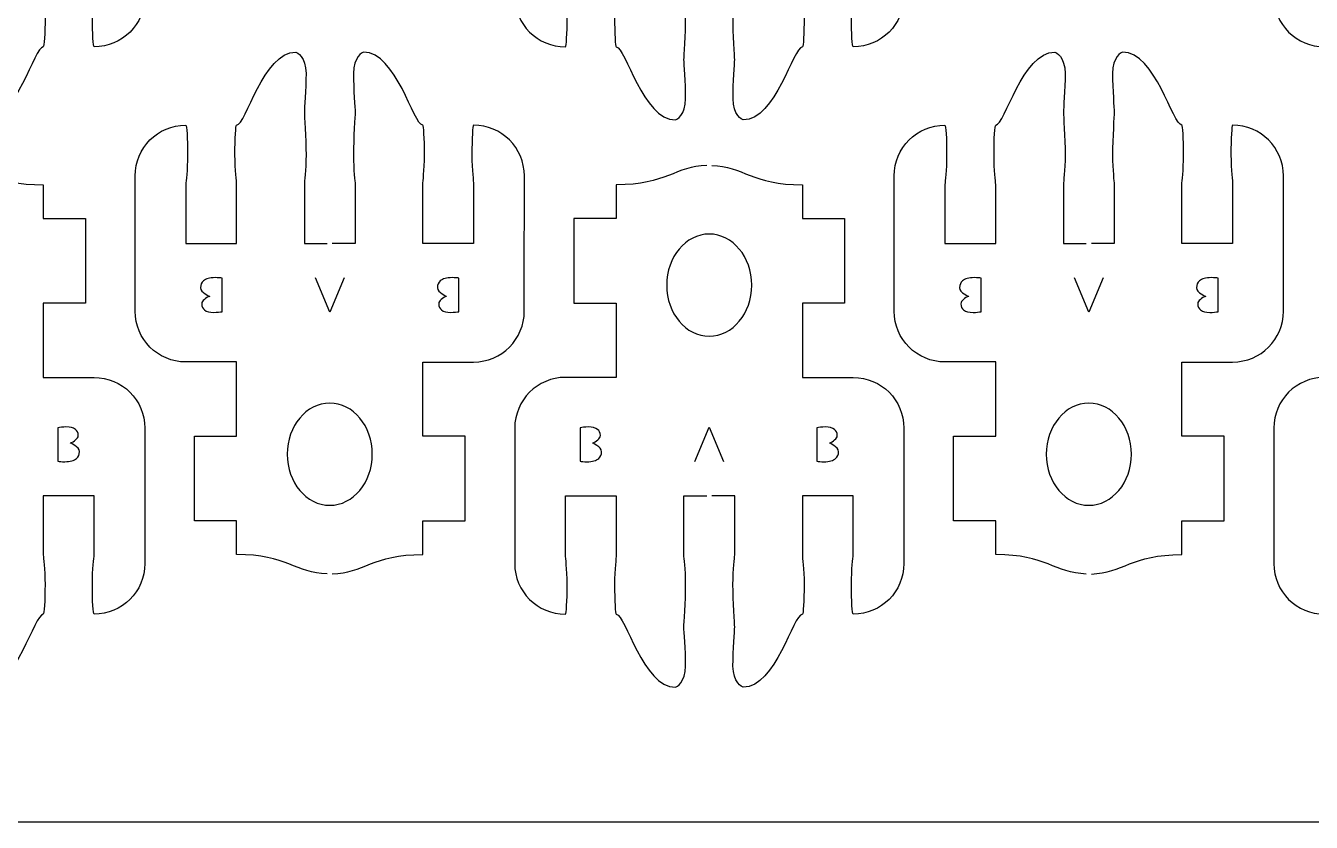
# Model space of a CAD drawing. Extents: x 0 to 300, y 0 to 300.
# Drawn here: x 76 to 151.9, y 0.1 to 47.2 of the extents above; entities that cross this region are included whole.
import ezdxf

# ---------------------------------------------------------------- set-up
doc = ezdxf.new("R2010")
doc.units = 0
doc.header["$MEASUREMENT"] = 0
doc.layers.add('DEFAULT', color=7, linetype='CONTINUOUS')

msp = doc.modelspace()

# ---------------------------------------------------------------- linework, layer by layer
at = {"layer": 'DEFAULT', "color": 250}
for points in [[(94.777, 32.281), (93.939, 30.26), (93.086, 32.281)], [(139.631, 32.28), (138.793, 30.259), (137.94, 32.28)], [(115.511, 21.433), (116.349, 23.454), (117.202, 21.433)]]:
    msp.add_lwpolyline(points, dxfattribs=at)
at = {"layer": 'DEFAULT', "color": 1}
msp.add_lwpolyline([(294.852, 0.101), (5.151, 0.101)], dxfattribs=at)
for points, knots in [([(71.653, 72.472), (73.505, 72.416), (74.042, 71.322), (77.005, 71.322), (77.005, 70.655), (77.005, 69.989), (77.005, 69.322), (77.837, 69.322), (78.67, 69.322), (79.503, 69.322), (79.503, 67.654), (79.503, 65.987), (79.503, 64.32), (78.67, 64.321), (77.837, 64.322), (77.005, 64.323), (77.005, 62.861), (77.005, 61.4), (77.005, 59.938), (78.006, 59.938), (79.006, 59.938), (80.007, 59.938), (81.665, 59.938), (83.006, 58.597), (83.006, 56.939), (83.006, 54.272), (83.006, 51.605), (83.006, 48.938), (83.006, 47.28), (81.665, 45.94), (80.007, 45.94), (79.951, 45.94), (79.905, 46.723), (79.905, 47.69), (79.905, 48.656), (80.007, 49.263), (80.007, 49.439), (80.007, 50.606), (80.007, 51.772), (80.007, 52.939), (79.006, 52.939), (78.006, 52.939), (77.005, 52.939), (77.005, 51.772), (77.005, 50.606), (77.005, 49.439), (77.005, 49.263), (77.107, 48.656), (77.107, 47.69), (77.107, 46.723), (77.061, 45.94), (77.005, 45.94), (76.465, 45.94), (75.442, 41.625), (73.505, 41.625), (73.449, 41.625), (72.906, 41.911), (72.906, 42.878), (72.906, 43.844), (73.004, 44.941), (73.004, 45.192), (73.004, 45.337), (72.906, 46.723), (72.906, 47.69), (72.906, 48.656), (73.004, 49.266), (73.004, 49.439), (73.004, 50.606), (73.004, 51.772), (73.004, 52.939), (72.554, 52.939), (72.104, 52.939), (71.653, 52.939)], [0, 0, 0, 0, 1, 1, 1, 6.67, 6.67, 6.67, 13.75, 13.75, 13.75, 27.93, 27.93, 27.93, 35.010007, 35.010007, 35.010007, 47.440007, 47.440007, 47.440007, 55.950007, 55.950007, 55.950007, 56.950007, 56.950007, 56.950007, 79.630007, 79.630007, 79.630007, 80.630007, 80.630007, 80.630007, 81.630007, 81.630007, 81.630007, 82.630007, 82.630007, 82.630007, 92.550007, 92.550007, 92.550007, 101.060007, 101.060007, 101.060007, 110.980007, 110.980007, 110.980007, 111.980007, 111.980007, 111.980007, 112.980007, 112.980007, 112.980007, 113.980007, 113.980007, 113.980007, 114.980007, 114.980007, 114.980007, 115.980007, 115.980007, 115.980007, 116.980007, 116.980007, 116.980007, 117.980007, 117.980007, 117.980007, 127.900007, 127.900007, 127.900007, 131.730007, 131.730007, 131.730007, 131.730007]), ([(116.207, 72.472), (114.359, 72.415), (113.819, 71.322), (110.859, 71.322), (110.859, 70.655), (110.859, 69.988), (110.859, 69.321), (110.026, 69.321), (109.192, 69.321), (108.358, 69.321), (108.358, 67.655), (108.358, 65.989), (108.358, 64.322), (109.193, 64.321), (110.028, 64.32), (110.863, 64.319), (110.862, 62.86), (110.86, 61.4), (110.859, 59.941), (109.86, 59.941), (108.86, 59.941), (107.861, 59.941), (106.203, 59.941), (104.862, 58.597), (104.862, 56.939), (104.861, 54.272), (104.86, 51.605), (104.859, 48.938), (104.859, 47.28), (106.203, 45.939), (107.861, 45.939), (107.914, 45.939), (107.959, 46.722), (107.959, 47.689), (107.959, 48.656), (107.861, 49.262), (107.861, 49.439), (107.861, 50.605), (107.861, 51.772), (107.861, 52.938), (108.86, 52.938), (109.86, 52.938), (110.859, 52.938), (110.859, 51.772), (110.859, 50.605), (110.859, 49.439), (110.859, 49.262), (110.761, 48.656), (110.761, 47.689), (110.761, 46.722), (110.803, 45.939), (110.859, 45.939), (111.403, 45.939), (112.426, 41.625), (114.362, 41.625), (114.419, 41.625), (114.959, 41.91), (114.959, 42.877), (114.959, 43.844), (114.86, 44.941), (114.86, 45.191), (114.86, 45.336), (114.959, 46.722), (114.959, 47.689), (114.959, 48.656), (114.86, 49.266), (114.86, 49.439), (114.86, 50.605), (114.86, 51.772), (114.86, 52.938), (115.309, 52.938), (115.758, 52.938), (116.207, 52.938)], [0, 0, 0, 0, 1, 1, 1, 6.67, 6.67, 6.67, 13.76, 13.76, 13.76, 27.93, 27.93, 27.93, 35.030007, 35.030007, 35.030007, 47.440011, 47.440011, 47.440011, 55.940011, 55.940011, 55.940011, 56.940011, 56.940011, 56.940011, 79.620013, 79.620013, 79.620013, 80.620013, 80.620013, 80.620013, 81.620013, 81.620013, 81.620013, 82.620013, 82.620013, 82.620013, 92.540013, 92.540013, 92.540013, 101.040013, 101.040013, 101.040013, 110.960013, 110.960013, 110.960013, 111.960013, 111.960013, 111.960013, 112.960013, 112.960013, 112.960013, 113.960013, 113.960013, 113.960013, 114.960013, 114.960013, 114.960013, 115.960013, 115.960013, 115.960013, 116.960013, 116.960013, 116.960013, 117.960013, 117.960013, 117.960013, 127.880013, 127.880013, 127.880013, 131.700013, 131.700013, 131.700013, 131.700013]), ([(116.507, 72.472), (118.359, 72.415), (118.896, 71.322), (121.859, 71.322), (121.859, 70.655), (121.859, 69.988), (121.859, 69.321), (122.691, 69.321), (123.524, 69.321), (124.357, 69.321), (124.357, 67.654), (124.357, 65.986), (124.357, 64.319), (123.524, 64.32), (122.691, 64.321), (121.859, 64.322), (121.859, 62.861), (121.859, 61.399), (121.859, 59.937), (122.86, 59.937), (123.86, 59.937), (124.861, 59.937), (126.519, 59.937), (127.86, 58.597), (127.86, 56.939), (127.86, 54.272), (127.86, 51.605), (127.86, 48.938), (127.86, 47.28), (126.519, 45.939), (124.861, 45.939), (124.805, 45.939), (124.759, 46.722), (124.759, 47.689), (124.759, 48.656), (124.861, 49.262), (124.861, 49.439), (124.861, 50.605), (124.861, 51.772), (124.861, 52.938), (123.86, 52.938), (122.86, 52.938), (121.859, 52.938), (121.859, 51.772), (121.859, 50.605), (121.859, 49.439), (121.859, 49.262), (121.961, 48.656), (121.961, 47.689), (121.961, 46.722), (121.915, 45.939), (121.859, 45.939), (121.319, 45.939), (120.296, 41.625), (118.359, 41.625), (118.303, 41.625), (117.76, 41.91), (117.76, 42.877), (117.76, 43.844), (117.858, 44.941), (117.858, 45.191), (117.858, 45.336), (117.76, 46.722), (117.76, 47.689), (117.76, 48.656), (117.858, 49.266), (117.858, 49.439), (117.858, 50.605), (117.858, 51.772), (117.858, 52.938), (117.408, 52.938), (116.958, 52.938), (116.507, 52.938)], [0, 0, 0, 0, 1, 1, 1, 6.67, 6.67, 6.67, 13.75, 13.75, 13.75, 27.93, 27.93, 27.93, 35.010007, 35.010007, 35.010007, 47.440007, 47.440007, 47.440007, 55.950007, 55.950007, 55.950007, 56.950007, 56.950007, 56.950007, 79.630007, 79.630007, 79.630007, 80.630007, 80.630007, 80.630007, 81.630007, 81.630007, 81.630007, 82.630007, 82.630007, 82.630007, 92.550007, 92.550007, 92.550007, 101.060007, 101.060007, 101.060007, 110.980007, 110.980007, 110.980007, 111.980007, 111.980007, 111.980007, 112.980007, 112.980007, 112.980007, 113.980007, 113.980007, 113.980007, 114.980007, 114.980007, 114.980007, 115.980007, 115.980007, 115.980007, 116.980007, 116.980007, 116.980007, 117.980007, 117.980007, 117.980007, 127.900007, 127.900007, 127.900007, 131.730007, 131.730007, 131.730007, 131.730007]), ([(161.061, 72.471), (159.213, 72.415), (158.673, 71.321), (155.713, 71.321), (155.713, 70.654), (155.713, 69.988), (155.713, 69.321), (154.88, 69.321), (154.046, 69.321), (153.212, 69.321), (153.212, 67.654), (153.212, 65.988), (153.212, 64.322), (154.047, 64.321), (154.882, 64.32), (155.717, 64.318), (155.716, 62.859), (155.714, 61.4), (155.713, 59.94), (154.714, 59.94), (153.714, 59.94), (152.715, 59.94), (151.057, 59.94), (149.716, 58.596), (149.716, 56.938), (149.715, 54.271), (149.714, 51.604), (149.713, 48.937), (149.713, 47.279), (151.057, 45.939), (152.715, 45.939), (152.768, 45.939), (152.813, 46.722), (152.813, 47.688), (152.813, 48.655), (152.715, 49.262), (152.715, 49.438), (152.715, 50.605), (152.715, 51.771), (152.715, 52.938), (153.714, 52.938), (154.714, 52.938), (155.713, 52.938), (155.713, 51.771), (155.713, 50.605), (155.713, 49.438), (155.713, 49.262), (155.615, 48.655), (155.615, 47.688), (155.615, 46.722), (155.657, 45.939), (155.713, 45.939), (156.257, 45.939), (157.28, 41.624), (159.216, 41.624), (159.273, 41.624), (159.813, 41.91), (159.813, 42.877), (159.813, 43.843), (159.714, 44.94), (159.714, 45.191), (159.714, 45.335), (159.813, 46.722), (159.813, 47.688), (159.813, 48.655), (159.714, 49.265), (159.714, 49.438), (159.714, 50.605), (159.714, 51.771), (159.714, 52.938), (160.163, 52.938), (160.612, 52.938), (161.061, 52.938)], [0, 0, 0, 0, 1, 1, 1, 6.67, 6.67, 6.67, 13.76, 13.76, 13.76, 27.93, 27.93, 27.93, 35.030007, 35.030007, 35.030007, 47.440011, 47.440011, 47.440011, 55.940011, 55.940011, 55.940011, 56.940011, 56.940011, 56.940011, 79.620013, 79.620013, 79.620013, 80.620013, 80.620013, 80.620013, 81.620013, 81.620013, 81.620013, 82.620013, 82.620013, 82.620013, 92.540013, 92.540013, 92.540013, 101.040013, 101.040013, 101.040013, 110.960013, 110.960013, 110.960013, 111.960013, 111.960013, 111.960013, 112.960013, 112.960013, 112.960013, 113.960013, 113.960013, 113.960013, 114.960013, 114.960013, 114.960013, 115.960013, 115.960013, 115.960013, 116.960013, 116.960013, 116.960013, 117.960013, 117.960013, 117.960013, 127.880013, 127.880013, 127.880013, 131.700013, 131.700013, 131.700013, 131.700013]), ([(93.782, 14.78), (91.93, 14.836), (91.393, 15.93), (88.43, 15.93), (88.43, 16.597), (88.43, 17.263), (88.43, 17.93), (87.597, 17.93), (86.765, 17.93), (85.932, 17.93), (85.932, 19.597), (85.932, 21.265), (85.932, 22.932), (86.765, 22.931), (87.597, 22.93), (88.43, 22.929), (88.43, 24.391), (88.43, 25.852), (88.43, 27.314), (87.429, 27.314), (86.429, 27.314), (85.428, 27.314), (83.77, 27.314), (82.429, 28.654), (82.429, 30.313), (82.429, 32.98), (82.429, 35.647), (82.429, 38.314), (82.429, 39.972), (83.77, 41.312), (85.428, 41.312), (85.484, 41.312), (85.53, 40.529), (85.53, 39.562), (85.53, 38.596), (85.428, 37.989), (85.428, 37.813), (85.428, 36.646), (85.428, 35.48), (85.428, 34.313), (86.429, 34.313), (87.429, 34.313), (88.43, 34.313), (88.43, 35.48), (88.43, 36.646), (88.43, 37.813), (88.43, 37.989), (88.328, 38.596), (88.328, 39.562), (88.328, 40.529), (88.374, 41.312), (88.43, 41.312), (88.97, 41.312), (89.993, 45.627), (91.93, 45.627), (91.986, 45.627), (92.529, 45.341), (92.529, 44.374), (92.529, 43.408), (92.43, 42.31), (92.43, 42.06), (92.43, 41.915), (92.529, 40.529), (92.529, 39.562), (92.529, 38.596), (92.43, 37.985), (92.43, 37.813), (92.43, 36.646), (92.43, 35.48), (92.43, 34.313), (92.881, 34.313), (93.331, 34.313), (93.782, 34.313)], [0, 0, 0, 0, 1, 1, 1, 6.67, 6.67, 6.67, 13.75, 13.75, 13.75, 27.93, 27.93, 27.93, 35.010007, 35.010007, 35.010007, 47.440007, 47.440007, 47.440007, 55.950007, 55.950007, 55.950007, 56.950007, 56.950007, 56.950007, 79.630007, 79.630007, 79.630007, 80.630007, 80.630007, 80.630007, 81.630007, 81.630007, 81.630007, 82.630007, 82.630007, 82.630007, 92.550007, 92.550007, 92.550007, 101.060007, 101.060007, 101.060007, 110.980007, 110.980007, 110.980007, 111.980007, 111.980007, 111.980007, 112.980007, 112.980007, 112.980007, 113.980007, 113.980007, 113.980007, 114.980007, 114.980007, 114.980007, 115.980007, 115.980007, 115.980007, 116.980007, 116.980007, 116.980007, 117.980007, 117.980007, 117.980007, 127.900007, 127.900007, 127.900007, 131.730007, 131.730007, 131.730007, 131.730007]), ([(94.081, 14.78), (95.93, 14.836), (96.47, 15.93), (99.43, 15.93), (99.43, 16.597), (99.43, 17.263), (99.43, 17.93), (100.263, 17.93), (101.097, 17.93), (101.931, 17.93), (101.931, 19.596), (101.931, 21.263), (101.931, 22.929), (101.096, 22.93), (100.261, 22.931), (99.426, 22.932), (99.427, 24.392), (99.428, 25.851), (99.43, 27.31), (100.429, 27.31), (101.429, 27.31), (102.428, 27.31), (104.086, 27.31), (105.427, 28.654), (105.427, 30.313), (105.428, 32.98), (105.429, 35.647), (105.43, 38.314), (105.43, 39.972), (104.086, 41.312), (102.428, 41.312), (102.375, 41.312), (102.329, 40.529), (102.329, 39.562), (102.329, 38.596), (102.428, 37.989), (102.428, 37.813), (102.428, 36.646), (102.428, 35.48), (102.428, 34.313), (101.429, 34.313), (100.429, 34.313), (99.43, 34.313), (99.43, 35.48), (99.43, 36.646), (99.43, 37.813), (99.43, 37.989), (99.528, 38.596), (99.528, 39.562), (99.528, 40.529), (99.486, 41.312), (99.43, 41.312), (98.886, 41.312), (97.863, 45.627), (95.927, 45.627), (95.87, 45.627), (95.33, 45.341), (95.33, 44.374), (95.33, 43.408), (95.429, 42.31), (95.429, 42.06), (95.429, 41.915), (95.33, 40.529), (95.33, 39.562), (95.33, 38.596), (95.429, 37.985), (95.429, 37.813), (95.429, 36.646), (95.429, 35.48), (95.429, 34.313), (94.98, 34.313), (94.531, 34.313), (94.081, 34.313)], [0, 0, 0, 0, 1, 1, 1, 6.67, 6.67, 6.67, 13.76, 13.76, 13.76, 27.93, 27.93, 27.93, 35.030007, 35.030007, 35.030007, 47.440011, 47.440011, 47.440011, 55.940011, 55.940011, 55.940011, 56.940011, 56.940011, 56.940011, 79.620013, 79.620013, 79.620013, 80.620013, 80.620013, 80.620013, 81.620013, 81.620013, 81.620013, 82.620013, 82.620013, 82.620013, 92.540013, 92.540013, 92.540013, 101.040013, 101.040013, 101.040013, 110.960013, 110.960013, 110.960013, 111.960013, 111.960013, 111.960013, 112.960013, 112.960013, 112.960013, 113.960013, 113.960013, 113.960013, 114.960013, 114.960013, 114.960013, 115.960013, 115.960013, 115.960013, 116.960013, 116.960013, 116.960013, 117.960013, 117.960013, 117.960013, 127.880013, 127.880013, 127.880013, 131.700013, 131.700013, 131.700013, 131.700013]), ([(138.636, 14.779), (136.784, 14.836), (136.247, 15.929), (133.284, 15.929), (133.284, 16.596), (133.284, 17.263), (133.284, 17.929), (132.451, 17.929), (131.619, 17.929), (130.786, 17.929), (130.786, 19.597), (130.786, 21.264), (130.786, 22.932), (131.619, 22.931), (132.451, 22.929), (133.284, 22.928), (133.284, 24.39), (133.284, 25.852), (133.284, 27.313), (132.283, 27.313), (131.283, 27.313), (130.282, 27.313), (128.624, 27.313), (127.283, 28.654), (127.283, 30.312), (127.283, 32.979), (127.283, 35.646), (127.283, 38.313), (127.283, 39.971), (128.624, 41.312), (130.282, 41.312), (130.338, 41.312), (130.384, 40.528), (130.384, 39.562), (130.384, 38.595), (130.282, 37.988), (130.282, 37.812), (130.282, 36.645), (130.282, 35.479), (130.282, 34.312), (131.283, 34.312), (132.283, 34.312), (133.284, 34.312), (133.284, 35.479), (133.284, 36.645), (133.284, 37.812), (133.284, 37.988), (133.182, 38.595), (133.182, 39.562), (133.182, 40.528), (133.228, 41.312), (133.284, 41.312), (133.824, 41.312), (134.847, 45.626), (136.784, 45.626), (136.84, 45.626), (137.383, 45.34), (137.383, 44.374), (137.383, 43.407), (137.284, 42.31), (137.284, 42.059), (137.284, 41.915), (137.383, 40.528), (137.383, 39.562), (137.383, 38.595), (137.284, 37.985), (137.284, 37.812), (137.284, 36.645), (137.284, 35.479), (137.284, 34.312), (137.735, 34.312), (138.185, 34.312), (138.636, 34.312)], [0, 0, 0, 0, 1, 1, 1, 6.67, 6.67, 6.67, 13.75, 13.75, 13.75, 27.93, 27.93, 27.93, 35.010007, 35.010007, 35.010007, 47.440007, 47.440007, 47.440007, 55.950007, 55.950007, 55.950007, 56.950007, 56.950007, 56.950007, 79.630007, 79.630007, 79.630007, 80.630007, 80.630007, 80.630007, 81.630007, 81.630007, 81.630007, 82.630007, 82.630007, 82.630007, 92.550007, 92.550007, 92.550007, 101.060007, 101.060007, 101.060007, 110.980007, 110.980007, 110.980007, 111.980007, 111.980007, 111.980007, 112.980007, 112.980007, 112.980007, 113.980007, 113.980007, 113.980007, 114.980007, 114.980007, 114.980007, 115.980007, 115.980007, 115.980007, 116.980007, 116.980007, 116.980007, 117.980007, 117.980007, 117.980007, 127.900007, 127.900007, 127.900007, 131.730007, 131.730007, 131.730007, 131.730007]), ([(138.935, 14.779), (140.784, 14.836), (141.324, 15.929), (144.284, 15.929), (144.284, 16.596), (144.284, 17.263), (144.284, 17.929), (145.117, 17.929), (145.951, 17.929), (146.785, 17.929), (146.785, 19.596), (146.785, 21.262), (146.785, 22.928), (145.95, 22.929), (145.115, 22.931), (144.28, 22.932), (144.281, 24.391), (144.282, 25.85), (144.284, 27.31), (145.283, 27.31), (146.283, 27.31), (147.282, 27.31), (148.94, 27.31), (150.281, 28.654), (150.281, 30.312), (150.282, 32.979), (150.283, 35.646), (150.284, 38.313), (150.284, 39.971), (148.94, 41.312), (147.282, 41.312), (147.229, 41.312), (147.183, 40.528), (147.183, 39.562), (147.183, 38.595), (147.282, 37.988), (147.282, 37.812), (147.282, 36.645), (147.282, 35.479), (147.282, 34.312), (146.283, 34.312), (145.283, 34.312), (144.284, 34.312), (144.284, 35.479), (144.284, 36.645), (144.284, 37.812), (144.284, 37.988), (144.382, 38.595), (144.382, 39.562), (144.382, 40.528), (144.34, 41.312), (144.284, 41.312), (143.74, 41.312), (142.717, 45.626), (140.78, 45.626), (140.724, 45.626), (140.184, 45.34), (140.184, 44.374), (140.184, 43.407), (140.283, 42.31), (140.283, 42.059), (140.283, 41.915), (140.184, 40.528), (140.184, 39.562), (140.184, 38.595), (140.283, 37.985), (140.283, 37.812), (140.283, 36.645), (140.283, 35.479), (140.283, 34.312), (139.834, 34.312), (139.385, 34.312), (138.935, 34.312)], [0, 0, 0, 0, 1, 1, 1, 6.67, 6.67, 6.67, 13.76, 13.76, 13.76, 27.93, 27.93, 27.93, 35.030007, 35.030007, 35.030007, 47.440011, 47.440011, 47.440011, 55.940011, 55.940011, 55.940011, 56.940011, 56.940011, 56.940011, 79.620013, 79.620013, 79.620013, 80.620013, 80.620013, 80.620013, 81.620013, 81.620013, 81.620013, 82.620013, 82.620013, 82.620013, 92.540013, 92.540013, 92.540013, 101.040013, 101.040013, 101.040013, 110.960013, 110.960013, 110.960013, 111.960013, 111.960013, 111.960013, 112.960013, 112.960013, 112.960013, 113.960013, 113.960013, 113.960013, 114.960013, 114.960013, 114.960013, 115.960013, 115.960013, 115.960013, 116.960013, 116.960013, 116.960013, 117.960013, 117.960013, 117.960013, 127.880013, 127.880013, 127.880013, 131.700013, 131.700013, 131.700013, 131.700013]), ([(71.652, 38.935), (73.504, 38.878), (74.041, 37.785), (77.004, 37.785), (77.004, 37.118), (77.004, 36.451), (77.004, 35.784), (77.837, 35.784), (78.669, 35.784), (79.502, 35.784), (79.502, 34.117), (79.502, 32.449), (79.502, 30.782), (78.669, 30.783), (77.837, 30.784), (77.004, 30.785), (77.004, 29.324), (77.004, 27.862), (77.004, 26.4), (78.005, 26.4), (79.005, 26.4), (80.006, 26.4), (81.664, 26.4), (83.005, 25.06), (83.005, 23.402), (83.005, 20.735), (83.005, 18.068), (83.005, 15.401), (83.005, 13.743), (81.664, 12.402), (80.006, 12.402), (79.95, 12.402), (79.904, 13.185), (79.904, 14.152), (79.904, 15.119), (80.006, 15.725), (80.006, 15.902), (80.006, 17.068), (80.006, 18.235), (80.006, 19.401), (79.005, 19.401), (78.005, 19.401), (77.004, 19.401), (77.004, 18.235), (77.004, 17.068), (77.004, 15.902), (77.004, 15.725), (77.106, 15.119), (77.106, 14.152), (77.106, 13.185), (77.06, 12.402), (77.004, 12.402), (76.464, 12.402), (75.441, 8.088), (73.504, 8.088), (73.448, 8.088), (72.905, 8.373), (72.905, 9.34), (72.905, 10.307), (73.004, 11.404), (73.004, 11.654), (73.004, 11.799), (72.905, 13.185), (72.905, 14.152), (72.905, 15.119), (73.004, 15.729), (73.004, 15.902), (73.004, 17.068), (73.004, 18.235), (73.004, 19.401), (72.553, 19.401), (72.103, 19.401), (71.652, 19.401)], [0, 0, 0, 0, 1, 1, 1, 6.67, 6.67, 6.67, 13.75, 13.75, 13.75, 27.93, 27.93, 27.93, 35.010007, 35.010007, 35.010007, 47.440007, 47.440007, 47.440007, 55.950007, 55.950007, 55.950007, 56.950007, 56.950007, 56.950007, 79.630007, 79.630007, 79.630007, 80.630007, 80.630007, 80.630007, 81.630007, 81.630007, 81.630007, 82.630007, 82.630007, 82.630007, 92.550007, 92.550007, 92.550007, 101.060007, 101.060007, 101.060007, 110.980007, 110.980007, 110.980007, 111.980007, 111.980007, 111.980007, 112.980007, 112.980007, 112.980007, 113.980007, 113.980007, 113.980007, 114.980007, 114.980007, 114.980007, 115.980007, 115.980007, 115.980007, 116.980007, 116.980007, 116.980007, 117.980007, 117.980007, 117.980007, 127.900007, 127.900007, 127.900007, 131.730007, 131.730007, 131.730007, 131.730007]), ([(116.207, 38.934), (114.358, 38.878), (113.818, 37.784), (110.858, 37.784), (110.858, 37.117), (110.858, 36.451), (110.858, 35.784), (110.025, 35.784), (109.191, 35.784), (108.357, 35.784), (108.357, 34.117), (108.357, 32.451), (108.357, 30.785), (109.192, 30.784), (110.027, 30.783), (110.862, 30.781), (110.861, 29.322), (110.86, 27.863), (110.858, 26.403), (109.859, 26.403), (108.859, 26.403), (107.86, 26.403), (106.202, 26.403), (104.861, 25.059), (104.861, 23.401), (104.86, 20.734), (104.859, 18.067), (104.858, 15.4), (104.858, 13.742), (106.202, 12.402), (107.86, 12.402), (107.913, 12.402), (107.959, 13.185), (107.959, 14.151), (107.959, 15.118), (107.86, 15.725), (107.86, 15.901), (107.86, 17.068), (107.86, 18.234), (107.86, 19.401), (108.859, 19.401), (109.859, 19.401), (110.858, 19.401), (110.858, 18.234), (110.858, 17.068), (110.858, 15.901), (110.858, 15.725), (110.76, 15.118), (110.76, 14.151), (110.76, 13.185), (110.802, 12.402), (110.858, 12.402), (111.402, 12.402), (112.425, 8.087), (114.361, 8.087), (114.418, 8.087), (114.958, 8.373), (114.958, 9.34), (114.958, 10.306), (114.859, 11.403), (114.859, 11.654), (114.859, 11.798), (114.958, 13.185), (114.958, 14.151), (114.958, 15.118), (114.859, 15.728), (114.859, 15.901), (114.859, 17.068), (114.859, 18.234), (114.859, 19.401), (115.308, 19.401), (115.757, 19.401), (116.207, 19.401)], [0, 0, 0, 0, 1, 1, 1, 6.67, 6.67, 6.67, 13.76, 13.76, 13.76, 27.93, 27.93, 27.93, 35.030007, 35.030007, 35.030007, 47.440011, 47.440011, 47.440011, 55.940011, 55.940011, 55.940011, 56.940011, 56.940011, 56.940011, 79.620013, 79.620013, 79.620013, 80.620013, 80.620013, 80.620013, 81.620013, 81.620013, 81.620013, 82.620013, 82.620013, 82.620013, 92.540013, 92.540013, 92.540013, 101.040013, 101.040013, 101.040013, 110.960013, 110.960013, 110.960013, 111.960013, 111.960013, 111.960013, 112.960013, 112.960013, 112.960013, 113.960013, 113.960013, 113.960013, 114.960013, 114.960013, 114.960013, 115.960013, 115.960013, 115.960013, 116.960013, 116.960013, 116.960013, 117.960013, 117.960013, 117.960013, 127.880013, 127.880013, 127.880013, 131.700013, 131.700013, 131.700013, 131.700013]), ([(116.506, 38.934), (118.358, 38.878), (118.895, 37.784), (121.858, 37.784), (121.858, 37.117), (121.858, 36.451), (121.858, 35.784), (122.691, 35.784), (123.523, 35.784), (124.356, 35.784), (124.356, 34.116), (124.356, 32.449), (124.356, 30.781), (123.523, 30.783), (122.691, 30.784), (121.858, 30.785), (121.858, 29.323), (121.858, 27.862), (121.858, 26.4), (122.859, 26.4), (123.859, 26.4), (124.86, 26.4), (126.518, 26.4), (127.859, 25.059), (127.859, 23.401), (127.859, 20.734), (127.859, 18.067), (127.859, 15.4), (127.859, 13.742), (126.518, 12.402), (124.86, 12.402), (124.804, 12.402), (124.758, 13.185), (124.758, 14.151), (124.758, 15.118), (124.86, 15.725), (124.86, 15.901), (124.86, 17.068), (124.86, 18.234), (124.86, 19.401), (123.859, 19.401), (122.859, 19.401), (121.858, 19.401), (121.858, 18.234), (121.858, 17.068), (121.858, 15.901), (121.858, 15.725), (121.96, 15.118), (121.96, 14.151), (121.96, 13.185), (121.914, 12.402), (121.858, 12.402), (121.318, 12.402), (120.295, 8.087), (118.358, 8.087), (118.302, 8.087), (117.759, 8.373), (117.759, 9.34), (117.759, 10.306), (117.858, 11.403), (117.858, 11.654), (117.858, 11.798), (117.759, 13.185), (117.759, 14.151), (117.759, 15.118), (117.858, 15.728), (117.858, 15.901), (117.858, 17.068), (117.858, 18.234), (117.858, 19.401), (117.407, 19.401), (116.957, 19.401), (116.506, 19.401)], [0, 0, 0, 0, 1, 1, 1, 6.67, 6.67, 6.67, 13.75, 13.75, 13.75, 27.93, 27.93, 27.93, 35.010007, 35.010007, 35.010007, 47.440007, 47.440007, 47.440007, 55.950007, 55.950007, 55.950007, 56.950007, 56.950007, 56.950007, 79.630007, 79.630007, 79.630007, 80.630007, 80.630007, 80.630007, 81.630007, 81.630007, 81.630007, 82.630007, 82.630007, 82.630007, 92.550007, 92.550007, 92.550007, 101.060007, 101.060007, 101.060007, 110.980007, 110.980007, 110.980007, 111.980007, 111.980007, 111.980007, 112.980007, 112.980007, 112.980007, 113.980007, 113.980007, 113.980007, 114.980007, 114.980007, 114.980007, 115.980007, 115.980007, 115.980007, 116.980007, 116.980007, 116.980007, 117.980007, 117.980007, 117.980007, 127.900007, 127.900007, 127.900007, 131.730007, 131.730007, 131.730007, 131.730007]), ([(161.061, 38.934), (159.212, 38.877), (158.672, 37.783), (155.712, 37.783), (155.712, 37.117), (155.712, 36.45), (155.712, 35.783), (154.879, 35.783), (154.045, 35.783), (153.211, 35.783), (153.211, 34.117), (153.211, 32.451), (153.211, 30.784), (154.046, 30.783), (154.881, 30.782), (155.716, 30.781), (155.715, 29.321), (155.714, 27.862), (155.712, 26.403), (154.713, 26.403), (153.713, 26.403), (152.714, 26.403), (151.056, 26.403), (149.715, 25.059), (149.715, 23.401), (149.714, 20.734), (149.713, 18.067), (149.712, 15.4), (149.712, 13.742), (151.056, 12.401), (152.714, 12.401), (152.767, 12.401), (152.813, 13.184), (152.813, 14.151), (152.813, 15.117), (152.714, 15.724), (152.714, 15.901), (152.714, 17.067), (152.714, 18.234), (152.714, 19.4), (153.713, 19.4), (154.713, 19.4), (155.712, 19.4), (155.712, 18.234), (155.712, 17.067), (155.712, 15.901), (155.712, 15.724), (155.614, 15.117), (155.614, 14.151), (155.614, 13.184), (155.656, 12.401), (155.712, 12.401), (156.256, 12.401), (157.279, 8.087), (159.215, 8.087), (159.272, 8.087), (159.812, 8.372), (159.812, 9.339), (159.812, 10.306), (159.713, 11.403), (159.713, 11.653), (159.713, 11.798), (159.812, 13.184), (159.812, 14.151), (159.812, 15.117), (159.713, 15.728), (159.713, 15.901), (159.713, 17.067), (159.713, 18.234), (159.713, 19.4), (160.162, 19.4), (160.611, 19.4), (161.061, 19.4)], [0, 0, 0, 0, 1, 1, 1, 6.67, 6.67, 6.67, 13.76, 13.76, 13.76, 27.93, 27.93, 27.93, 35.030007, 35.030007, 35.030007, 47.440011, 47.440011, 47.440011, 55.940011, 55.940011, 55.940011, 56.940011, 56.940011, 56.940011, 79.620013, 79.620013, 79.620013, 80.620013, 80.620013, 80.620013, 81.620013, 81.620013, 81.620013, 82.620013, 82.620013, 82.620013, 92.540013, 92.540013, 92.540013, 101.040013, 101.040013, 101.040013, 110.960013, 110.960013, 110.960013, 111.960013, 111.960013, 111.960013, 112.960013, 112.960013, 112.960013, 113.960013, 113.960013, 113.960013, 114.960013, 114.960013, 114.960013, 115.960013, 115.960013, 115.960013, 116.960013, 116.960013, 116.960013, 117.960013, 117.960013, 117.960013, 127.880013, 127.880013, 127.880013, 131.700013, 131.700013, 131.700013, 131.700013]), ([(116.358, 34.874), (117.744, 34.874), (118.869, 33.523), (118.869, 31.854), (118.869, 30.186), (117.744, 28.834), (116.358, 28.834), (114.968, 28.834), (113.842, 30.186), (113.842, 31.854), (113.842, 33.523), (114.968, 34.874), (116.358, 34.874)], [1, 1, 1, 1, 2, 2, 2, 3, 3, 3, 4, 4, 4, 5, 5, 5, 5]), ([(93.931, 18.84), (92.544, 18.84), (91.419, 20.191), (91.419, 21.86), (91.419, 23.528), (92.544, 24.879), (93.931, 24.879), (95.32, 24.879), (96.446, 23.528), (96.446, 21.86), (96.446, 20.191), (95.32, 18.84), (93.931, 18.84)], [1, 1, 1, 1, 2, 2, 2, 3, 3, 3, 4, 4, 4, 5, 5, 5, 5]), ([(138.784, 18.839), (137.398, 18.839), (136.273, 20.19), (136.273, 21.859), (136.273, 23.528), (137.398, 24.879), (138.784, 24.879), (140.175, 24.879), (141.3, 23.528), (141.3, 21.859), (141.3, 20.19), (140.175, 18.839), (138.784, 18.839)], [1, 1, 1, 1, 2, 2, 2, 3, 3, 3, 4, 4, 4, 5, 5, 5, 5])]:
    msp.add_open_spline(points, degree=3, knots=knots, dxfattribs=at)
at = {"layer": 'DEFAULT', "color": 250}
for points in [[(87.566, 30.286), (87.452, 30.262), (87.272, 30.244), (87.089, 30.244), (86.828, 30.244), (86.66, 30.288), (86.535, 30.39), (86.43, 30.469), (86.367, 30.588), (86.367, 30.747), (86.367, 30.942), (86.623, 31.113), (86.836, 31.191), (86.836, 31.191), (86.292, 31.404), (86.292, 31.704), (86.292, 31.878), (86.361, 32.01), (86.463, 32.108), (86.604, 32.238), (86.832, 32.298), (87.161, 32.298), (87.341, 32.298), (87.479, 32.286), (87.566, 32.274), (87.566, 31.611), (87.566, 30.948), (87.566, 30.286)], [(101.568, 30.286), (101.454, 30.262), (101.274, 30.244), (101.091, 30.244), (100.83, 30.244), (100.662, 30.288), (100.536, 30.39), (100.431, 30.469), (100.368, 30.588), (100.368, 30.747), (100.368, 30.942), (100.625, 31.113), (100.838, 31.191), (100.838, 31.191), (100.293, 31.404), (100.293, 31.704), (100.293, 31.878), (100.362, 32.01), (100.464, 32.108), (100.605, 32.238), (100.833, 32.298), (101.163, 32.298), (101.343, 32.298), (101.48, 32.286), (101.568, 32.274), (101.568, 31.611), (101.568, 30.948), (101.568, 30.286)], [(132.42, 30.285), (132.306, 30.261), (132.126, 30.243), (131.943, 30.243), (131.682, 30.243), (131.514, 30.288), (131.388, 30.39), (131.284, 30.468), (131.221, 30.588), (131.221, 30.747), (131.221, 30.942), (131.477, 31.113), (131.69, 31.191), (131.69, 31.191), (131.146, 31.403), (131.146, 31.703), (131.146, 31.877), (131.215, 32.009), (131.317, 32.108), (131.458, 32.237), (131.686, 32.297), (132.015, 32.297), (132.195, 32.297), (132.333, 32.285), (132.42, 32.273), (132.42, 31.61), (132.42, 30.948), (132.42, 30.285)], [(146.422, 30.285), (146.308, 30.261), (146.128, 30.243), (145.945, 30.243), (145.684, 30.243), (145.516, 30.288), (145.39, 30.39), (145.285, 30.468), (145.222, 30.588), (145.222, 30.747), (145.222, 30.942), (145.479, 31.113), (145.692, 31.191), (145.692, 31.191), (145.147, 31.403), (145.147, 31.703), (145.147, 31.877), (145.216, 32.009), (145.318, 32.108), (145.459, 32.237), (145.687, 32.297), (146.017, 32.297), (146.197, 32.297), (146.335, 32.285), (146.422, 32.273), (146.422, 31.61), (146.422, 30.948), (146.422, 30.285)], [(77.868, 23.429), (77.982, 23.453), (78.162, 23.471), (78.345, 23.471), (78.606, 23.471), (78.774, 23.426), (78.9, 23.324), (79.004, 23.246), (79.067, 23.126), (79.067, 22.967), (79.067, 22.772), (78.811, 22.601), (78.598, 22.523), (78.598, 22.523), (79.142, 22.31), (79.142, 22.011), (79.142, 21.837), (79.073, 21.705), (78.971, 21.606), (78.83, 21.477), (78.602, 21.417), (78.273, 21.417), (78.093, 21.417), (77.955, 21.429), (77.868, 21.441), (77.868, 22.103), (77.868, 22.766), (77.868, 23.429)], [(108.72, 23.428), (108.834, 23.452), (109.014, 23.47), (109.197, 23.47), (109.458, 23.47), (109.626, 23.425), (109.752, 23.323), (109.857, 23.245), (109.92, 23.125), (109.92, 22.966), (109.92, 22.772), (109.663, 22.6), (109.45, 22.523), (109.45, 22.523), (109.995, 22.31), (109.995, 22.01), (109.995, 21.836), (109.926, 21.704), (109.824, 21.605), (109.683, 21.476), (109.455, 21.416), (109.125, 21.416), (108.945, 21.416), (108.807, 21.428), (108.72, 21.44), (108.72, 22.103), (108.72, 22.765), (108.72, 23.428)], [(122.722, 23.428), (122.836, 23.452), (123.016, 23.47), (123.199, 23.47), (123.46, 23.47), (123.628, 23.425), (123.753, 23.323), (123.858, 23.245), (123.921, 23.125), (123.921, 22.966), (123.921, 22.772), (123.665, 22.6), (123.452, 22.523), (123.452, 22.523), (123.996, 22.31), (123.996, 22.01), (123.996, 21.836), (123.927, 21.704), (123.825, 21.605), (123.684, 21.476), (123.456, 21.416), (123.127, 21.416), (122.947, 21.416), (122.809, 21.428), (122.722, 21.44), (122.722, 22.103), (122.722, 22.765), (122.722, 23.428)]]:
    msp.add_open_spline(points, degree=3, knots=[5.635, 5.635, 5.635, 5.635, 6.635, 6.635, 6.635, 7.635, 7.635, 7.635, 8.635, 8.635, 8.635, 9.635, 9.635, 9.635, 10.635, 10.635, 10.635, 11.635, 11.635, 11.635, 12.635, 12.635, 12.635, 13.635, 13.635, 13.635, 19.27, 19.27, 19.27, 19.27], dxfattribs=at)

doc.saveas('drawing.dxf')
